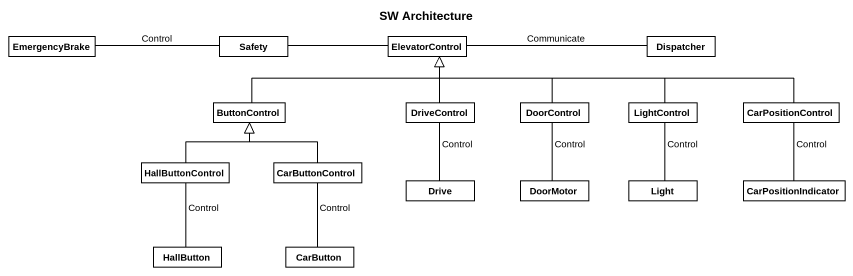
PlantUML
@startuml
title SW Architecture
hide circle
hide empty members
class EmergencyBrake
class Safety
class ElevatorControl
class Dispatcher
class ButtonControl
class DriveControl
class DoorControl
class LightControl
class CarPositionControl
class HallButtonControl
class CarButtonControl
class Drive
class DoorMotor
class Light
class CarPositionIndicator
class HallButton
class CarButton
EmergencyBrake -right- Safety : Control
Safety -right- ElevatorControl
ElevatorControl -right- Dispatcher : Communicate
ButtonControl -right-|> ElevatorControl
DriveControl -up-|> ElevatorControl
DoorControl -left-|> ElevatorControl
LightControl -left-|> ElevatorControl
CarPositionControl -left-|> ElevatorControl
HallButtonControl -up-|> ButtonControl
CarButtonControl -up-|> ButtonControl
Drive -up- DriveControl : Control
DoorMotor -up- DoorControl : Control
Light -up- LightControl : Control
CarPositionIndicator -up- CarPositionControl : Control
HallButton -up- HallButtonControl : Control
CarButton -up- CarButtonControl : Control
@enduml
